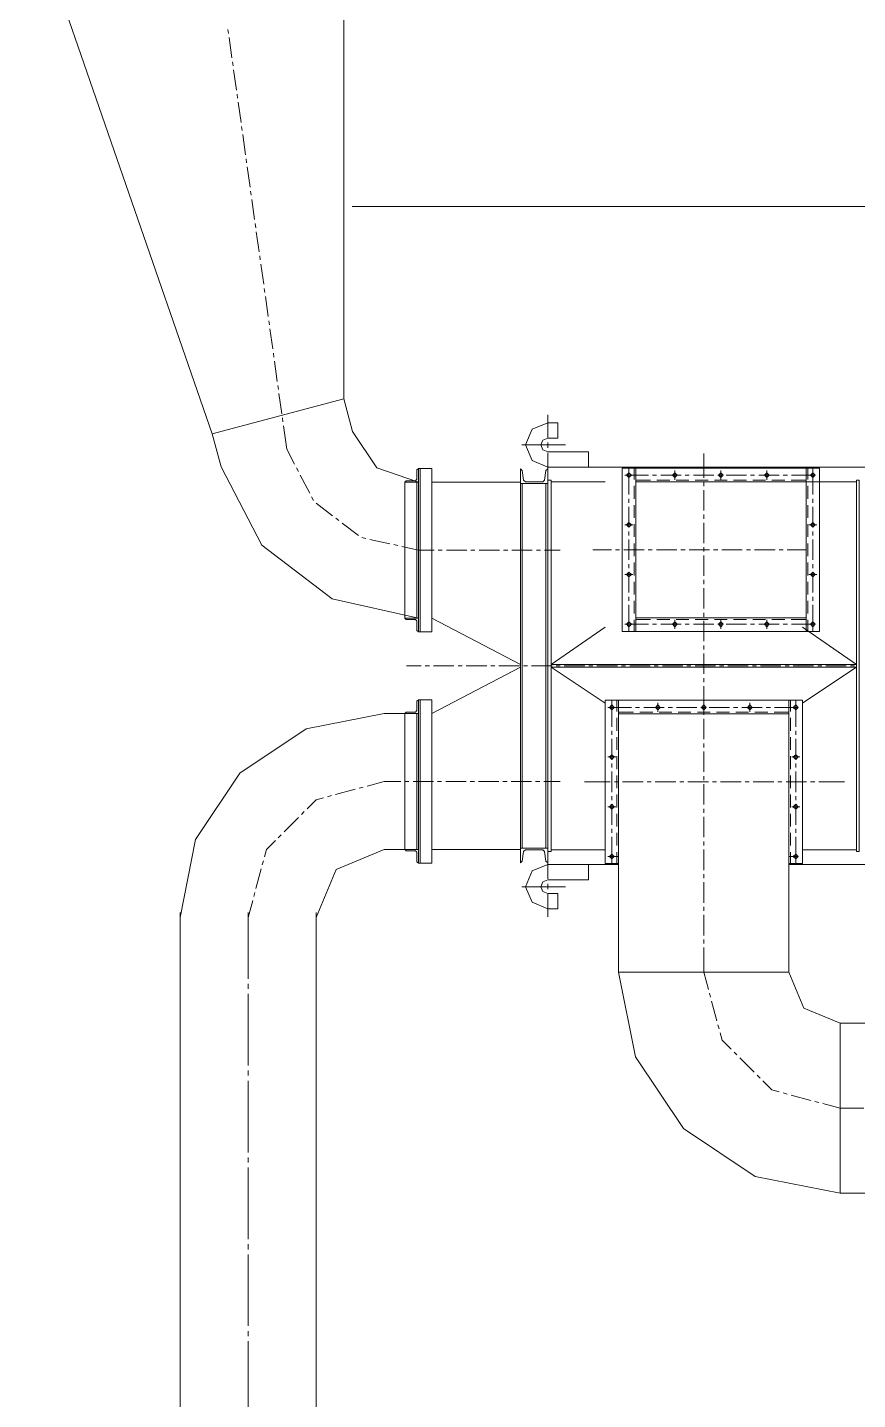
# Model space of a CAD drawing. Header units: millimetres. Extents: x 388 to 64525, y 87 to 607.
# Drawn here: x 64383.93 to 64408.31, y 446.47 to 486.8 of the extents above; entities that cross this region are included whole.
import ezdxf

# ---------------------------------------------------------------- set-up
doc = ezdxf.new("R2010")
doc.units = ezdxf.units.MM

msp = doc.modelspace()

# ---------------------------------------------------------------- linework, layer by layer
at = {"color": 0, "lineweight": 0}
for points in [[(64389.359, 474.855), (64383.931, 490.545)], [(64393.221, 475.89), (64393.221, 490.545)], [(64389.839, 486.625), (64389.821, 486.743)], [(64389.936, 485.912), (64389.853, 486.507)], [(64389.971, 485.672), (64389.954, 485.794)], [(64390.072, 484.959), (64389.986, 485.554)], [(64390.104, 484.722), (64390.086, 484.841)], [(64390.204, 484.009), (64390.122, 484.604)], [(64390.237, 483.773), (64390.219, 483.891)], [(64390.337, 483.056), (64390.255, 483.651)], [(64390.369, 482.82), (64390.355, 482.938)], [(64390.469, 482.107), (64390.387, 482.702)], [(64390.502, 481.87), (64390.487, 481.989)], [(64390.602, 481.154), (64390.52, 481.748)], [(64428.739, 481.541), (64393.468, 481.541)], [(64390.638, 480.917), (64390.62, 481.035)], [(64390.735, 480.204), (64390.652, 480.799)], [(64390.77, 479.968), (64390.753, 480.086)], [(64390.871, 479.255), (64390.785, 479.846)], [(64390.903, 479.015), (64390.885, 479.133)], [(64391.003, 478.302), (64390.921, 478.896)], [(64391.036, 478.065), (64391.018, 478.183)], [(64391.136, 477.352), (64391.054, 477.947)], [(64391.168, 477.112), (64391.154, 477.23)], [(64391.268, 476.399), (64391.186, 476.994)], [(64391.301, 476.163), (64391.286, 476.281)], [(64393.221, 475.89), (64389.359, 474.855)], [(64391.401, 475.45), (64391.319, 476.044)], [(64393.479, 474.923), (64393.221, 475.89)], [(64391.437, 475.21), (64391.419, 475.328)], [(64391.548, 474.407), (64391.451, 475.091)], [(64399.212, 473.88), (64398.753, 474.07), (64398.563, 474.532), (64398.753, 474.991), (64399.212, 475.181)], [(64399.212, 474.751), (64399.212, 475.414)], [(64399.513, 475.181), (64399.212, 475.181)], [(64399.513, 474.729), (64399.513, 475.181)], [(64389.617, 473.887), (64389.359, 474.855)], [(64393.479, 474.923), (64394.196, 473.855), (64395.414, 473.44)], [(64399.212, 474.332), (64399.072, 474.389), (64399.015, 474.532), (64399.072, 474.672), (64399.212, 474.729)], [(64399.513, 474.729), (64399.212, 474.729)], [(64391.548, 474.407), (64391.777, 473.966)], [(64399.731, 474.532), (64398.449, 474.532)], [(64399.212, 474.45), (64399.212, 474.6)], [(64400.412, 474.332), (64399.212, 474.332)], [(64399.212, 473.64), (64399.212, 474.299)], [(64400.412, 473.88), (64400.412, 474.332)], [(64403.798, 474.278), (64403.798, 473.561)], [(64389.617, 473.887), (64390.817, 471.584), (64392.877, 470.004), (64395.414, 469.441)], [(64391.835, 473.859), (64391.888, 473.751)], [(64399.212, 473.88), (64417.435, 473.88)], [(64399.212, 473.5), (64399.212, 473.88)], [(64391.946, 473.644), (64392.222, 473.114)], [(64395.052, 473.479), (64395.013, 473.44)], [(64395.332, 473.479), (64395.052, 473.479)], [(64395.332, 473.479), (64395.371, 473.522)], [(64395.414, 473.841), (64395.371, 473.801)], [(64395.371, 473.522), (64395.371, 473.801)], [(64395.414, 469.441), (64395.414, 473.841)], [(64395.414, 473.44), (64395.414, 473.841)], [(64395.414, 473.44), (64395.414, 473.841)], [(64395.414, 469.441), (64395.414, 473.841)], [(64395.414, 473.841), (64395.812, 473.841)], [(64395.464, 469.04), (64395.464, 473.841)], [(64395.812, 473.44), (64395.812, 473.841)], [(64398.413, 473.83), (64398.413, 468.079)], [(64398.463, 473.78), (64398.413, 473.83)], [(64398.413, 473.4), (64398.413, 473.83)], [(64398.506, 473.5), (64398.463, 473.78)], [(64398.506, 473.5), (64398.556, 473.45)], [(64399.069, 473.45), (64398.556, 473.45)], [(64399.069, 473.45), (64399.119, 473.5)], [(64399.162, 473.78), (64399.119, 473.5)], [(64399.212, 473.83), (64399.162, 473.78)], [(64399.212, 473.83), (64399.212, 473.4)], [(64399.212, 468.001), (64399.212, 473.5), (64399.312, 473.5), (64399.312, 469.319)], [(64400.899, 473.45), (64399.312, 473.45)], [(64401.397, 469.05), (64401.397, 473.852)], [(64401.397, 473.852), (64407.198, 473.852)], [(64401.476, 473.64), (64401.709, 473.64)], [(64401.476, 473.64), (64402.171, 473.64)], [(64401.598, 473.071), (64401.598, 473.852)], [(64401.598, 473.812), (64401.598, 473.5)], [(64401.749, 473.515), (64401.749, 473.852)], [(64401.799, 469.05), (64401.799, 473.852)], [(64401.799, 473.5), (64402.236, 473.5)], [(64401.799, 473.45), (64406.801, 473.45)], [(64402.293, 473.64), (64402.411, 473.64)], [(64402.422, 473.5), (64402.798, 473.5)], [(64402.533, 473.64), (64403.132, 473.64)], [(64402.949, 473.508), (64402.949, 473.776)], [(64402.985, 473.5), (64403.361, 473.5)], [(64403.253, 473.64), (64403.372, 473.64)], [(64403.494, 473.64), (64404.092, 473.64)], [(64403.547, 473.5), (64403.923, 473.5)], [(64404.11, 473.5), (64404.486, 473.5)], [(64404.214, 473.64), (64404.332, 473.64)], [(64404.3, 473.508), (64404.3, 473.776)], [(64404.454, 473.64), (64405.052, 473.64)], [(64404.672, 473.5), (64405.049, 473.5)], [(64405.174, 473.64), (64405.292, 473.64)], [(64405.238, 473.5), (64405.611, 473.5)], [(64405.414, 473.64), (64406.012, 473.64)], [(64405.65, 473.508), (64405.65, 473.776)], [(64405.801, 473.5), (64406.174, 473.5)], [(64406.134, 473.64), (64406.252, 473.64)], [(64406.363, 473.5), (64406.801, 473.5)], [(64406.374, 473.64), (64407.069, 473.64)], [(64408.284, 473.45), (64406.7, 473.45)], [(64406.801, 469.05), (64406.801, 473.852)], [(64406.851, 473.515), (64406.851, 473.852)], [(64406.998, 473.071), (64406.998, 473.852)], [(64407.198, 469.05), (64407.198, 473.852)], [(64408.363, 468.001), (64408.363, 473.5), (64408.284, 473.5), (64408.284, 468.001)], [(64395.414, 473.44), (64395.013, 473.44)], [(64395.414, 473.44), (64395.013, 473.44)], [(64395.013, 473.44), (64395.013, 469.441)], [(64395.371, 473.44), (64395.371, 469.441)], [(64395.812, 473.44), (64395.812, 469.441)], [(64395.812, 473.44), (64398.413, 473.44)], [(64398.413, 462.25), (64398.413, 473.4)], [(64399.212, 473.4), (64398.413, 473.4)], [(64398.463, 462.68), (64398.463, 473.4)], [(64399.162, 462.68), (64399.162, 473.4)], [(64401.749, 472.952), (64401.749, 473.325)], [(64403.798, 473.443), (64403.798, 473.321)], [(64403.798, 473.203), (64403.798, 472.601)], [(64406.851, 472.952), (64406.851, 473.325)], [(64392.275, 473.006), (64392.333, 472.899)], [(64392.415, 472.816), (64392.892, 472.451)], [(64401.598, 472.83), (64401.598, 472.952)], [(64401.598, 472.11), (64401.598, 472.712)], [(64401.749, 472.39), (64401.749, 472.762)], [(64406.851, 472.39), (64406.851, 472.762)], [(64406.998, 472.83), (64406.998, 472.952)], [(64406.998, 472.11), (64406.998, 472.712)], [(64392.988, 472.379), (64393.081, 472.307)], [(64403.798, 472.483), (64403.798, 472.361)], [(64403.798, 472.243), (64403.798, 471.641)], [(64393.178, 472.232), (64393.655, 471.867)], [(64401.476, 472.182), (64401.709, 472.182)], [(64401.598, 471.87), (64401.598, 471.992)], [(64401.749, 471.827), (64401.749, 472.2)], [(64406.851, 471.827), (64406.851, 472.2)], [(64407.123, 472.182), (64406.887, 472.182)], [(64406.998, 471.87), (64406.998, 471.992)], [(64393.755, 471.809), (64393.873, 471.781)], [(64393.992, 471.756), (64394.576, 471.627)], [(64394.694, 471.602), (64394.812, 471.573)], [(64394.927, 471.548), (64395.414, 471.44)], [(64395.414, 471.44), (64395.876, 471.44)], [(64395.998, 471.44), (64396.116, 471.44)], [(64396.238, 471.44), (64396.836, 471.44)], [(64396.958, 471.44), (64397.076, 471.44)], [(64397.198, 471.44), (64397.797, 471.44)], [(64397.918, 471.44), (64398.037, 471.44)], [(64398.159, 471.44), (64398.757, 471.44)], [(64398.879, 471.44), (64398.997, 471.44)], [(64399.119, 471.44), (64399.581, 471.44)], [(64400.541, 471.451), (64401.086, 471.451)], [(64401.208, 471.451), (64401.326, 471.451)], [(64401.448, 471.451), (64402.046, 471.451)], [(64401.598, 471.15), (64401.598, 471.752)], [(64401.749, 471.261), (64401.749, 471.637)], [(64402.168, 471.451), (64402.286, 471.451)], [(64402.408, 471.451), (64403.006, 471.451)], [(64403.128, 471.451), (64403.246, 471.451)], [(64403.368, 471.451), (64403.966, 471.451)], [(64403.798, 471.523), (64403.798, 471.401)], [(64404.088, 471.451), (64404.207, 471.451)], [(64404.328, 471.451), (64404.927, 471.451)], [(64405.049, 471.451), (64405.167, 471.451)], [(64405.289, 471.451), (64405.891, 471.451)], [(64406.009, 471.451), (64406.131, 471.451)], [(64406.249, 471.451), (64406.793, 471.451)], [(64406.851, 471.261), (64406.851, 471.637)], [(64406.998, 471.15), (64406.998, 471.752)], [(64401.598, 470.91), (64401.598, 471.032)], [(64401.749, 470.699), (64401.749, 471.075)], [(64403.798, 471.283), (64403.798, 470.681)], [(64406.851, 470.699), (64406.851, 471.075)], [(64406.998, 470.91), (64406.998, 471.032)], [(64401.476, 470.72), (64401.709, 470.72)], [(64401.598, 470.19), (64401.598, 470.792)], [(64407.123, 470.72), (64406.887, 470.72)], [(64406.998, 470.19), (64406.998, 470.792)], [(64401.749, 470.136), (64401.749, 470.512)], [(64403.798, 470.562), (64403.798, 470.441)], [(64403.798, 470.322), (64403.798, 469.72)], [(64406.851, 470.136), (64406.851, 470.512)], [(64401.598, 469.95), (64401.598, 470.068)], [(64401.598, 469.05), (64401.598, 469.828)], [(64401.749, 469.574), (64401.749, 469.95)], [(64406.851, 469.574), (64406.851, 469.95)], [(64406.998, 469.95), (64406.998, 470.068)], [(64406.998, 469.05), (64406.998, 469.828)], [(64395.414, 469.441), (64395.013, 469.441)], [(64395.052, 469.402), (64395.013, 469.441)], [(64395.414, 469.441), (64395.013, 469.441)], [(64395.414, 469.441), (64395.414, 469.04)], [(64395.414, 469.441), (64395.414, 469.04)], [(64398.413, 468.079), (64395.812, 469.441)], [(64395.812, 469.441), (64395.812, 469.04)], [(64401.799, 469.452), (64406.801, 469.452)], [(64403.798, 469.599), (64403.798, 469.48)], [(64395.332, 469.402), (64395.052, 469.402)], [(64395.332, 469.402), (64395.371, 469.359)], [(64395.371, 469.359), (64395.371, 469.079)], [(64395.414, 469.04), (64395.371, 469.079)], [(64395.414, 469.04), (64395.812, 469.04)], [(64399.312, 469.319), (64399.312, 468.001)], [(64400.899, 469.172), (64399.312, 468.079)], [(64401.397, 469.05), (64407.198, 469.05)], [(64401.476, 469.262), (64402.171, 469.262)], [(64401.598, 469.391), (64401.598, 469.126)], [(64401.749, 469.05), (64401.749, 469.387)], [(64401.799, 469.402), (64402.236, 469.402)], [(64402.293, 469.262), (64402.411, 469.262)], [(64402.422, 469.402), (64402.798, 469.402)], [(64402.533, 469.262), (64403.132, 469.262)], [(64402.949, 469.391), (64402.949, 469.126)], [(64402.985, 469.402), (64403.361, 469.402)], [(64403.253, 469.262), (64403.372, 469.262)], [(64403.494, 469.262), (64404.092, 469.262)], [(64403.547, 469.402), (64403.923, 469.402)], [(64403.798, 469.359), (64403.798, 468.76)], [(64404.11, 469.402), (64404.486, 469.402)], [(64404.214, 469.262), (64404.332, 469.262)], [(64404.3, 469.391), (64404.3, 469.126)], [(64404.454, 469.262), (64405.052, 469.262)], [(64404.672, 469.402), (64405.049, 469.402)], [(64405.174, 469.262), (64405.292, 469.262)], [(64405.238, 469.402), (64405.611, 469.402)], [(64405.414, 469.262), (64406.012, 469.262)], [(64405.65, 469.391), (64405.65, 469.126)], [(64405.801, 469.402), (64406.174, 469.402)], [(64406.134, 469.262), (64406.252, 469.262)], [(64406.363, 469.402), (64406.801, 469.402)], [(64406.374, 469.262), (64407.069, 469.262)], [(64408.284, 468.079), (64406.7, 469.172)], [(64406.851, 469.05), (64406.851, 469.387)], [(64406.998, 469.391), (64406.998, 469.126)], [(64403.798, 468.638), (64403.798, 468.52)], [(64403.798, 468.398), (64403.798, 467.8)], [(64395.5, 468.04), (64395.063, 468.04)], [(64395.74, 468.04), (64395.618, 468.04)], [(64398.413, 468.001), (64395.812, 466.639)], [(64396.46, 468.04), (64395.858, 468.04)], [(64396.7, 468.04), (64396.578, 468.04)], [(64397.42, 468.04), (64396.818, 468.04)], [(64397.66, 468.04), (64397.539, 468.04)], [(64398.381, 468.04), (64397.779, 468.04)], [(64398.621, 468.04), (64398.499, 468.04)], [(64399.341, 468.04), (64398.739, 468.04)], [(64399.212, 468.079), (64399.212, 462.58), (64399.312, 462.58), (64399.312, 466.761)], [(64399.312, 466.761), (64399.312, 468.079)], [(64399.312, 468.079), (64408.284, 468.079)], [(64399.312, 468.001), (64408.284, 468.001)], [(64400.903, 466.944), (64399.312, 468.001)], [(64399.581, 468.04), (64399.459, 468.04)], [(64400.301, 468.04), (64399.699, 468.04)], [(64400.541, 468.04), (64400.419, 468.04)], [(64401.261, 468.04), (64400.659, 468.04)], [(64401.501, 468.04), (64401.383, 468.04)], [(64402.222, 468.04), (64401.623, 468.04)], [(64402.462, 468.04), (64402.343, 468.04)], [(64403.182, 468.04), (64402.583, 468.04)], [(64403.422, 468.04), (64403.304, 468.04)], [(64404.142, 468.04), (64403.544, 468.04)], [(64404.382, 468.04), (64404.264, 468.04)], [(64405.102, 468.04), (64404.504, 468.04)], [(64405.342, 468.04), (64405.224, 468.04)], [(64406.063, 468.04), (64405.464, 468.04)], [(64406.303, 468.04), (64406.184, 468.04)], [(64407.023, 468.04), (64406.424, 468.04)], [(64408.284, 468.001), (64406.704, 466.947)], [(64407.263, 468.04), (64407.145, 468.04)], [(64407.983, 468.04), (64407.385, 468.04)], [(64408.223, 468.04), (64408.105, 468.04)], [(64408.363, 468.079), (64408.363, 462.58), (64408.284, 462.58), (64408.284, 468.079)], [(64403.798, 467.678), (64403.798, 467.56)], [(64403.798, 467.438), (64403.798, 466.84)], [(64395.414, 467.04), (64395.371, 467.001)], [(64395.371, 466.722), (64395.371, 467.001)], [(64395.414, 466.639), (64395.414, 467.04)], [(64395.414, 466.639), (64395.414, 467.04)], [(64395.414, 467.04), (64395.812, 467.04)], [(64395.464, 467.04), (64395.464, 462.641)], [(64395.812, 466.639), (64395.812, 467.04)], [(64400.899, 467.03), (64400.899, 462.229)], [(64400.899, 467.03), (64406.7, 467.03)], [(64401.1, 467.03), (64401.1, 466.249)], [(64401.247, 467.03), (64401.247, 466.693)], [(64401.297, 467.03), (64401.297, 462.229)], [(64406.299, 467.03), (64406.299, 462.229)], [(64406.349, 467.03), (64406.349, 466.693)], [(64406.5, 467.03), (64406.5, 466.249)], [(64406.7, 467.03), (64406.7, 462.229)], [(64394.411, 466.639), (64392.118, 466.184), (64390.169, 464.883), (64388.868, 462.934), (64388.413, 460.638)], [(64394.411, 466.639), (64395.013, 466.639)], [(64395.052, 466.679), (64395.013, 466.639)], [(64395.013, 462.641), (64395.013, 466.639)], [(64395.414, 466.639), (64395.013, 466.639)], [(64395.332, 466.679), (64395.052, 466.679)], [(64395.332, 466.679), (64395.371, 466.722)], [(64395.371, 462.641), (64395.371, 466.639)], [(64395.414, 466.639), (64395.414, 466.84)], [(64395.414, 466.639), (64395.414, 462.641)], [(64395.414, 466.639), (64395.414, 462.641)], [(64395.812, 462.641), (64395.812, 466.639)], [(64400.975, 466.818), (64401.67, 466.818)], [(64401.1, 466.686), (64401.1, 466.954)], [(64401.297, 466.679), (64401.734, 466.679)], [(64401.297, 466.628), (64406.299, 466.628)], [(64401.792, 466.818), (64401.91, 466.818)], [(64401.924, 466.679), (64402.297, 466.679)], [(64402.032, 466.818), (64402.634, 466.818)], [(64402.447, 466.686), (64402.447, 466.954)], [(64402.487, 466.679), (64402.859, 466.679)], [(64402.752, 466.818), (64402.874, 466.818)], [(64402.992, 466.818), (64403.594, 466.818)], [(64403.049, 466.679), (64403.422, 466.679)], [(64403.612, 466.679), (64403.988, 466.679)], [(64403.712, 466.818), (64403.834, 466.818)], [(64403.798, 466.686), (64403.798, 466.954)], [(64403.798, 466.718), (64403.798, 466.6)], [(64403.952, 466.818), (64404.554, 466.818)], [(64404.174, 466.679), (64404.55, 466.679)], [(64404.672, 466.818), (64404.794, 466.818)], [(64404.737, 466.679), (64405.113, 466.679)], [(64404.912, 466.818), (64405.514, 466.818)], [(64405.149, 466.686), (64405.149, 466.954)], [(64405.299, 466.679), (64405.676, 466.679)], [(64405.633, 466.818), (64405.754, 466.818)], [(64405.862, 466.679), (64406.299, 466.679)], [(64405.873, 466.818), (64406.568, 466.818)], [(64406.5, 466.686), (64406.5, 466.954)], [(64401.247, 466.507), (64401.247, 466.13)], [(64403.798, 466.478), (64403.798, 465.88)], [(64406.349, 466.507), (64406.349, 466.13)], [(64401.1, 466.13), (64401.1, 466.009)], [(64401.1, 465.89), (64401.1, 465.288)], [(64401.247, 465.944), (64401.247, 465.568)], [(64406.349, 465.944), (64406.349, 465.568)], [(64406.5, 466.13), (64406.5, 466.009)], [(64406.5, 465.89), (64406.5, 465.288)], [(64403.798, 465.758), (64403.798, 465.639)], [(64403.798, 465.518), (64403.798, 464.919)], [(64400.975, 465.36), (64401.211, 465.36)], [(64401.1, 465.17), (64401.1, 465.048)], [(64401.247, 465.382), (64401.247, 465.005)], [(64406.349, 465.382), (64406.349, 465.005)], [(64406.621, 465.36), (64406.389, 465.36)], [(64406.5, 465.17), (64406.5, 465.048)], [(64394.411, 464.64), (64393.906, 464.504)], [(64394.411, 464.64), (64394.898, 464.64)], [(64395.016, 464.64), (64395.138, 464.64)], [(64395.256, 464.64), (64395.858, 464.64)], [(64395.976, 464.64), (64396.098, 464.64)], [(64396.217, 464.64), (64396.818, 464.64)], [(64396.937, 464.64), (64397.059, 464.64)], [(64397.177, 464.64), (64397.779, 464.64)], [(64397.897, 464.64), (64398.019, 464.64)], [(64398.137, 464.64), (64398.739, 464.64)], [(64398.857, 464.64), (64398.979, 464.64)], [(64399.097, 464.64), (64399.581, 464.64)], [(64400.294, 464.629), (64401.05, 464.629)], [(64401.1, 464.93), (64401.1, 464.328)], [(64401.172, 464.629), (64401.29, 464.629)], [(64401.247, 464.815), (64401.247, 464.443)], [(64401.412, 464.629), (64402.014, 464.629)], [(64402.132, 464.629), (64402.254, 464.629)], [(64402.372, 464.629), (64402.974, 464.629)], [(64403.092, 464.629), (64403.214, 464.629)], [(64403.332, 464.629), (64403.934, 464.629)], [(64403.798, 464.797), (64403.798, 464.679)], [(64404.052, 464.629), (64404.174, 464.629)], [(64404.293, 464.629), (64404.894, 464.629)], [(64405.013, 464.629), (64405.135, 464.629)], [(64405.253, 464.629), (64405.855, 464.629)], [(64405.973, 464.629), (64406.095, 464.629)], [(64406.213, 464.629), (64406.815, 464.629)], [(64406.349, 464.815), (64406.349, 464.443)], [(64406.5, 464.93), (64406.5, 464.328)], [(64406.933, 464.629), (64407.055, 464.629)], [(64407.173, 464.629), (64407.929, 464.629)], [(64392.863, 464.224), (64392.745, 464.192)], [(64393.558, 464.411), (64392.978, 464.256)], [(64393.791, 464.471), (64393.673, 464.443)], [(64401.1, 464.21), (64401.1, 464.088)], [(64401.247, 464.253), (64401.247, 463.88)], [(64403.798, 464.557), (64403.798, 463.959)], [(64406.349, 464.253), (64406.349, 463.88)], [(64406.5, 464.21), (64406.5, 464.088)], [(64392.63, 464.163), (64392.411, 464.102), (64392.146, 463.837)], [(64400.975, 463.898), (64401.211, 463.898)], [(64401.1, 463.97), (64401.1, 463.368)], [(64403.798, 463.837), (64403.798, 463.719)], [(64406.621, 463.898), (64406.389, 463.898)], [(64406.5, 463.97), (64406.5, 463.368)], [(64391.892, 463.583), (64391.469, 463.16)], [(64392.06, 463.755), (64391.978, 463.669)], [(64401.247, 463.69), (64401.247, 463.318)], [(64403.798, 463.597), (64403.798, 462.999)], [(64406.349, 463.69), (64406.349, 463.318)], [(64391.383, 463.074), (64391.297, 462.988)], [(64401.1, 463.25), (64401.1, 463.128)], [(64401.1, 463.01), (64401.1, 462.229)], [(64401.247, 463.128), (64401.247, 462.755)], [(64406.349, 463.128), (64406.349, 462.755)], [(64406.5, 463.25), (64406.5, 463.128)], [(64406.5, 463.01), (64406.5, 462.229)], [(64391.215, 462.906), (64390.95, 462.641), (64390.889, 462.422)], [(64394.411, 462.641), (64392.999, 462.053), (64392.411, 460.638)], [(64394.411, 462.641), (64395.013, 462.641)], [(64395.052, 462.598), (64395.013, 462.641)], [(64395.414, 462.641), (64395.013, 462.641)], [(64395.332, 462.598), (64395.052, 462.598)], [(64395.332, 462.598), (64395.371, 462.558)], [(64395.414, 462.641), (64395.414, 462.239)], [(64395.414, 462.641), (64395.414, 462.239)], [(64395.414, 462.641), (64395.414, 462.239)], [(64395.464, 462.641), (64395.464, 462.239)], [(64395.812, 462.641), (64398.413, 462.641)], [(64395.812, 462.641), (64395.812, 462.239)], [(64399.212, 462.68), (64398.413, 462.68)], [(64398.413, 462.68), (64398.413, 462.25)], [(64398.506, 462.58), (64398.463, 462.3)], [(64398.506, 462.58), (64398.556, 462.63)], [(64399.069, 462.63), (64398.556, 462.63)], [(64399.069, 462.63), (64399.119, 462.58)], [(64399.162, 462.3), (64399.119, 462.58)], [(64399.212, 462.25), (64399.212, 462.68)], [(64399.212, 462.58), (64399.212, 462.2)], [(64400.899, 462.63), (64399.312, 462.63)], [(64401.1, 462.268), (64401.1, 462.58)], [(64401.247, 462.565), (64401.247, 462.229)], [(64401.297, 462.63), (64401.297, 459.04)], [(64403.798, 462.877), (64403.798, 462.759)], [(64403.798, 462.637), (64403.798, 462.035)], [(64406.299, 462.63), (64406.299, 459.04)], [(64406.349, 462.565), (64406.349, 462.229)], [(64408.284, 462.63), (64406.7, 462.63)], [(64406.7, 462.63), (64407.492, 462.63)], [(64390.86, 462.307), (64390.828, 462.189)], [(64395.371, 462.558), (64395.371, 462.279)], [(64395.414, 462.239), (64395.371, 462.279)], [(64395.414, 462.239), (64395.812, 462.239)], [(64398.463, 462.3), (64398.413, 462.25)], [(64399.212, 462.2), (64398.753, 462.01), (64398.563, 461.548), (64398.753, 461.089), (64399.212, 460.899)], [(64399.212, 462.25), (64399.162, 462.3)], [(64399.212, 462.44), (64399.212, 461.781)], [(64399.212, 462.2), (64401.297, 462.2)], [(64400.412, 462.2), (64400.412, 461.748)], [(64400.899, 462.229), (64401.297, 462.229)], [(64400.975, 462.44), (64401.211, 462.44)], [(64400.975, 462.44), (64401.297, 462.44)], [(64406.299, 462.44), (64406.568, 462.44)], [(64406.299, 462.229), (64406.7, 462.229)], [(64406.299, 462.2), (64417.435, 462.2)], [(64390.796, 462.074), (64390.641, 461.494)], [(64403.798, 461.917), (64403.798, 461.795)], [(64390.609, 461.379), (64390.581, 461.261)], [(64399.731, 461.548), (64398.449, 461.548)], [(64399.212, 461.748), (64399.072, 461.691), (64399.015, 461.548), (64399.072, 461.408), (64399.212, 461.351)], [(64400.412, 461.748), (64399.212, 461.748)], [(64399.212, 461.63), (64399.212, 461.48)], [(64403.798, 461.677), (64403.798, 461.075)], [(64390.548, 461.146), (64390.412, 460.638)], [(64399.513, 461.351), (64399.212, 461.351)], [(64399.212, 461.329), (64399.212, 460.666)], [(64399.513, 461.351), (64399.513, 460.899)], [(64403.798, 460.957), (64403.798, 460.835)], [(64388.413, 436.037), (64388.413, 460.792)], [(64390.412, 458.843), (64390.412, 460.792)], [(64392.411, 441.695), (64392.411, 460.792)], [(64399.513, 460.899), (64399.212, 460.899)], [(64403.798, 460.716), (64403.798, 460.115)], [(64403.798, 459.996), (64403.798, 459.875)], [(64403.798, 459.756), (64403.798, 459.04)], [(64401.297, 459.04), (64401.792, 456.55), (64403.203, 454.443), (64405.31, 453.031), (64407.8, 452.537)], [(64406.299, 459.04), (64401.297, 459.04)], [(64403.798, 459.04), (64403.934, 458.531)], [(64406.299, 459.04), (64406.74, 457.979), (64407.8, 457.538)], [(64390.412, 458.545), (64390.412, 458.692)], [(64390.412, 456.292), (64390.412, 458.395)], [(64403.966, 458.416), (64403.995, 458.298)], [(64404.027, 458.183), (64404.185, 457.603)], [(64404.214, 457.488), (64404.246, 457.374)], [(64407.8, 457.538), (64429.739, 457.538)], [(64407.8, 452.537), (64407.8, 457.538)], [(64404.278, 457.255), (64404.336, 457.037), (64404.601, 456.772)], [(64404.687, 456.689), (64404.769, 456.603)], [(64404.855, 456.517), (64405.278, 456.094)], [(64390.412, 455.994), (64390.412, 456.141)], [(64390.412, 453.74), (64390.412, 455.844)], [(64405.364, 456.008), (64405.45, 455.923)], [(64405.532, 455.84), (64405.797, 455.575), (64406.016, 455.514)], [(64406.134, 455.485), (64406.249, 455.453)], [(64406.363, 455.421), (64406.944, 455.267)], [(64407.059, 455.235), (64407.177, 455.206)], [(64407.291, 455.174), (64407.8, 455.038)], [(64408.502, 455.038), (64407.8, 455.038)], [(64390.412, 453.44), (64390.412, 453.59)], [(64390.412, 451.189), (64390.412, 453.293)], [(64407.8, 452.537), (64429.739, 452.537)], [(64390.412, 450.888), (64390.412, 451.039)], [(64390.412, 448.638), (64390.412, 450.742)], [(64390.412, 448.337), (64390.412, 448.488)], [(64390.412, 446.087), (64390.412, 448.19)]]:
    msp.add_lwpolyline(points, dxfattribs=at)
for points in [[(64401.53, 473.64), (64401.598, 473.712), (64401.67, 473.64), (64401.598, 473.572)], [(64401.53, 473.64), (64401.598, 473.712), (64401.67, 473.64), (64401.598, 473.572)], [(64402.877, 473.64), (64402.949, 473.712), (64403.017, 473.64), (64402.949, 473.572)], [(64404.228, 473.64), (64404.3, 473.712), (64404.368, 473.64), (64404.3, 473.572)], [(64405.579, 473.64), (64405.65, 473.712), (64405.719, 473.64), (64405.65, 473.572)], [(64406.93, 473.64), (64406.998, 473.712), (64407.069, 473.64), (64406.998, 473.572)], [(64401.53, 472.182), (64401.598, 472.25), (64401.67, 472.182), (64401.598, 472.11)], [(64406.93, 472.182), (64406.998, 472.25), (64407.069, 472.182), (64406.998, 472.11)], [(64401.53, 470.72), (64401.598, 470.792), (64401.67, 470.72), (64401.598, 470.652)], [(64406.93, 470.72), (64406.998, 470.792), (64407.069, 470.72), (64406.998, 470.652)], [(64401.53, 469.262), (64401.598, 469.33), (64401.67, 469.262), (64401.598, 469.19)], [(64402.877, 469.262), (64402.949, 469.33), (64403.017, 469.262), (64402.949, 469.19)], [(64404.228, 469.262), (64404.3, 469.33), (64404.368, 469.262), (64404.3, 469.19)], [(64405.579, 469.262), (64405.65, 469.33), (64405.719, 469.262), (64405.65, 469.19)], [(64406.93, 469.262), (64406.998, 469.33), (64407.069, 469.262), (64406.998, 469.19)], [(64401.028, 466.818), (64401.1, 466.89), (64401.168, 466.818), (64401.1, 466.75)], [(64402.379, 466.818), (64402.447, 466.89), (64402.519, 466.818), (64402.447, 466.75)], [(64403.73, 466.818), (64403.798, 466.89), (64403.87, 466.818), (64403.798, 466.75)], [(64405.077, 466.818), (64405.149, 466.89), (64405.221, 466.818), (64405.149, 466.75)], [(64406.428, 466.818), (64406.5, 466.89), (64406.568, 466.818), (64406.5, 466.75)], [(64401.028, 465.36), (64401.1, 465.428), (64401.168, 465.36), (64401.1, 465.288)], [(64406.428, 465.36), (64406.5, 465.428), (64406.568, 465.36), (64406.5, 465.288)], [(64401.028, 463.898), (64401.1, 463.97), (64401.168, 463.898), (64401.1, 463.83)], [(64406.428, 463.898), (64406.5, 463.97), (64406.568, 463.898), (64406.5, 463.83)], [(64401.028, 462.44), (64401.1, 462.508), (64401.168, 462.44), (64401.1, 462.368)], [(64401.028, 462.44), (64401.1, 462.508), (64401.168, 462.44), (64401.1, 462.368)], [(64406.428, 462.44), (64406.5, 462.508), (64406.568, 462.44), (64406.5, 462.368)]]:
    msp.add_lwpolyline(points, close=True, dxfattribs=at)

doc.saveas('drawing.dxf')
